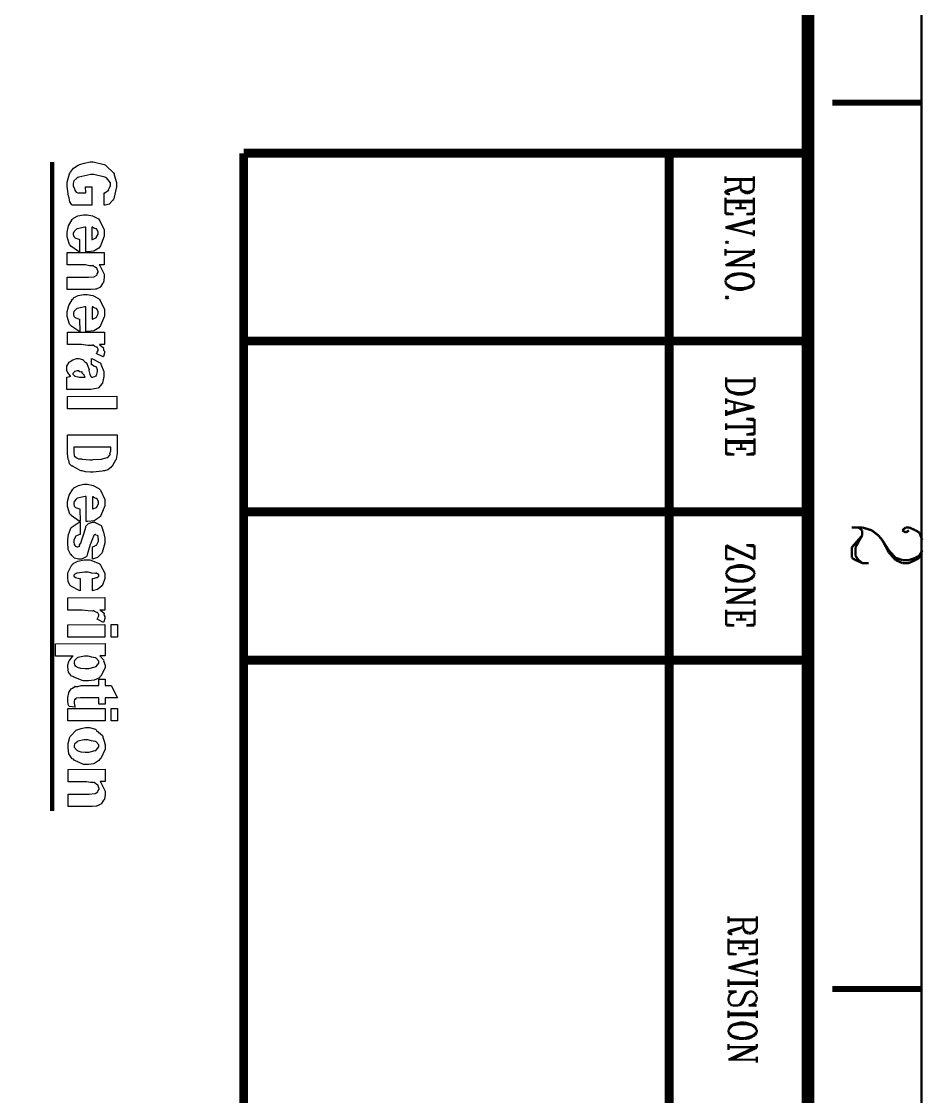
# Model space of a CAD drawing. Extents: x 0.1 to 11.6, y 0.3 to 16.2.
# Drawn here: x 9.55 to 11.577, y 2.057 to 4.471 of the extents above; entities that cross this region are included whole.
import ezdxf

# ---------------------------------------------------------------- set-up
doc = ezdxf.new("R2010")
doc.units = 0
doc.header["$MEASUREMENT"] = 0

msp = doc.modelspace()

# ---------------------------------------------------------------- linework, layer by layer
at = {"color": 0, "const_width": 0.005208}
msp.add_lwpolyline([(0.155003, 16.22), (11.57, 16.22), (11.57, 0.310004), (0.155003, 0.310004), (0.155003, 16.22)], close=True, dxfattribs=at)
at = {"color": 0}
for points, const_width in [([(11.315, 16.02), (11.315, 0.516656)], 0.028333), ([(11.37, 4.28836), (11.57, 4.28836)], 0.013333), ([(11.315, 4.17503), (10.0483, 4.17503)], 0.02), ([(10.0483, 0.518338), (10.0483, 4.17503)], 0.02), ([(11.0033, 0.516656), (11.0033, 4.17503)], 0.02), ([(9.61833, 4.155), (9.61833, 2.69835)], 0.01), ([(11.13, 4.12332), (11.13, 4.10835)], 0.005208), ([(11.1934, 4.11664), (11.13, 4.11664)], 0.005208), ([(11.1934, 4.11501), (11.13, 4.11501)], 0.005208), ([(11.1634, 4.10335), (11.16, 4.09831)], 0.005208), ([(11.1634, 4.09668), (11.1634, 4.11501)], 0.005208), ([(11.1934, 4.12332), (11.1934, 4.09668)], 0.005208), ([(11.1334, 4.09169), (11.13, 4.09)], 0.005208), ([(11.13, 4.09), (11.13, 4.08501)], 0.005208), ([(11.13, 4.08501), (11.1367, 4.08333)], 0.005208), ([(11.155, 4.09668), (11.1334, 4.09169)], 0.005208), ([(11.1367, 4.09), (11.1334, 4.08832)], 0.005208), ([(11.1334, 4.08832), (11.1334, 4.08501)], 0.005208), ([(11.1334, 4.08501), (11.1367, 4.08333)], 0.005208), ([(11.1583, 4.09668), (11.1367, 4.09)], 0.005208), ([(11.1367, 4.08333), (11.14, 4.08333)], 0.005208), ([(11.16, 4.09831), (11.155, 4.09668)], 0.005208), ([(11.16, 4.09831), (11.1583, 4.09668)], 0.005208), ([(11.1667, 4.09), (11.1634, 4.09668)], 0.005208), ([(11.1667, 4.09169), (11.1634, 4.09668)], 0.005208), ([(11.17, 4.09), (11.1667, 4.09169)], 0.005208), ([(11.17, 4.08832), (11.1667, 4.09)], 0.005208), ([(11.1767, 4.08832), (11.17, 4.09)], 0.005208), ([(11.1767, 4.08501), (11.17, 4.08832)], 0.005208), ([(11.1816, 4.08832), (11.1767, 4.08832)], 0.005208), ([(11.1816, 4.08501), (11.1767, 4.08501)], 0.005208), ([(11.1883, 4.09), (11.1816, 4.08832)], 0.005208), ([(11.1883, 4.08832), (11.1816, 4.08501)], 0.005208), ([(11.1917, 4.09169), (11.1883, 4.09)], 0.005208), ([(11.1917, 4.09), (11.1883, 4.08832)], 0.005208), ([(11.1934, 4.09668), (11.1917, 4.09)], 0.005208), ([(11.1934, 4.09668), (11.1917, 4.09169)], 0.005208), ([(11.13, 4.07497), (11.13, 4.03836)], 0.005208), ([(11.1934, 4.06836), (11.13, 4.06836)], 0.005208), ([(11.1934, 4.065), (11.13, 4.065)], 0.005208), ([(11.1634, 4.065), (11.1634, 4.05165)], 0.005208), ([(11.1934, 4.07497), (11.1934, 4.03836)], 0.005208), ([(11.1483, 4.03836), (11.13, 4.03999)], 0.005208), ([(11.13, 4.03836), (11.1483, 4.03836)], 0.005208), ([(11.1767, 4.05165), (11.1517, 4.05165)], 0.005208), ([(11.1767, 4.03836), (11.1934, 4.03999)], 0.005208), ([(11.1934, 4.03836), (11.1767, 4.03836)], 0.005208), ([(11.1934, 4.03), (11.1934, 4.01497)], 0.005208), ([(11.1934, 4.02501), (11.13, 4.00836)], 0.005208), ([(11.1934, 3.99333), (11.13, 4.00836)], 0.005208), ([(11.1934, 4.02165), (11.14, 4.00836)], 0.005208), ([(11.1934, 4.00168), (11.1934, 3.98833)], 0.005208), ([(11.1334, 3.97667), (11.13, 3.97499)], 0.005208), ([(11.13, 3.97499), (11.1334, 3.97331)], 0.005208), ([(11.13, 3.96001), (11.13, 3.94499)], 0.005208), ([(11.1367, 3.97499), (11.1334, 3.97667)], 0.005208), ([(11.1334, 3.97331), (11.1367, 3.97499)], 0.005208), ([(11.1934, 3.96001), (11.1934, 3.94997)], 0.005208), ([(11.1934, 3.95335), (11.13, 3.95335)], 0.005208), ([(11.1883, 3.94997), (11.13, 3.92333)], 0.005208), ([(11.1934, 3.94997), (11.1367, 3.92333)], 0.005208), ([(11.1934, 3.92333), (11.13, 3.92333)], 0.005208), ([(11.1934, 3.93001), (11.1934, 3.91667)], 0.005208), ([(11.1334, 3.89665), (11.13, 3.88997)], 0.005208), ([(11.1334, 3.89333), (11.13, 3.88997)], 0.005208), ([(11.13, 3.88997), (11.13, 3.88499)], 0.005208), ([(11.13, 3.88499), (11.1334, 3.87831)], 0.005208), ([(11.13, 3.88499), (11.1334, 3.87999)], 0.005208), ([(11.14, 3.90001), (11.1334, 3.89665)], 0.005208), ([(11.14, 3.89833), (11.1334, 3.89333)], 0.005208), ([(11.145, 3.90332), (11.14, 3.90001)], 0.005208), ([(11.145, 3.90001), (11.14, 3.89833)], 0.005208), ([(11.1583, 3.905), (11.145, 3.90332)], 0.005208), ([(11.1583, 3.90332), (11.145, 3.90001)], 0.005208), ([(11.1667, 3.905), (11.1583, 3.905)], 0.005208), ([(11.1667, 3.90332), (11.1583, 3.90332)], 0.005208), ([(11.1783, 3.90332), (11.1667, 3.905)], 0.005208), ([(11.1783, 3.90001), (11.1667, 3.90332)], 0.005208), ([(11.185, 3.90001), (11.1783, 3.90332)], 0.005208), ([(11.185, 3.89833), (11.1783, 3.90001)], 0.005208), ([(11.1917, 3.89665), (11.185, 3.90001)], 0.005208), ([(11.1917, 3.89333), (11.185, 3.89833)], 0.005208), ([(11.1934, 3.88997), (11.1917, 3.89665)], 0.005208), ([(11.1934, 3.88997), (11.1917, 3.89333)], 0.005208), ([(11.1917, 3.87831), (11.1934, 3.88499)], 0.005208), ([(11.1917, 3.87999), (11.1934, 3.88499)], 0.005208), ([(11.1934, 3.88499), (11.1934, 3.88997)], 0.005208), ([(11.1334, 3.87999), (11.14, 3.87668)], 0.005208), ([(11.1334, 3.87831), (11.14, 3.87332)], 0.005208), ([(11.14, 3.87668), (11.145, 3.87332)], 0.005208), ([(11.14, 3.87332), (11.145, 3.87169)], 0.005208), ([(11.145, 3.87332), (11.1583, 3.87169)], 0.005208), ([(11.145, 3.87169), (11.1583, 3.86833)], 0.005208), ([(11.1583, 3.87169), (11.1667, 3.87169)], 0.005208), ([(11.1583, 3.86833), (11.1667, 3.86833)], 0.005208), ([(11.1667, 3.87169), (11.1783, 3.87332)], 0.005208), ([(11.1667, 3.86833), (11.1783, 3.87169)], 0.005208), ([(11.1783, 3.87332), (11.185, 3.87668)], 0.005208), ([(11.1783, 3.87169), (11.185, 3.87332)], 0.005208), ([(11.185, 3.87668), (11.1917, 3.87999)], 0.005208), ([(11.185, 3.87332), (11.1917, 3.87831)], 0.005208), ([(11.1334, 3.85335), (11.13, 3.85167)], 0.005208), ([(11.13, 3.85167), (11.1334, 3.84831)], 0.005208), ([(11.1367, 3.85167), (11.1334, 3.85335)], 0.005208), ([(11.1334, 3.84831), (11.1367, 3.85167)], 0.005208), ([(11.315, 3.75331), (10.0533, 3.75331)], 0.02), ([(11.1317, 3.65001), (11.1317, 3.67165)], 0.005208), ([(11.195, 3.67165), (11.195, 3.65001)], 0.005208), ([(11.195, 3.66499), (11.1317, 3.66499)], 0.005208), ([(11.195, 3.66336), (11.1317, 3.66336)], 0.005208), ([(11.135, 3.64333), (11.1317, 3.65001)], 0.005208), ([(11.135, 3.64501), (11.1317, 3.65001)], 0.005208), ([(11.14, 3.63997), (11.135, 3.64501)], 0.005208), ([(11.14, 3.63835), (11.135, 3.64333)], 0.005208), ([(11.1917, 3.64501), (11.185, 3.63997)], 0.005208), ([(11.1917, 3.64333), (11.185, 3.63835)], 0.005208), ([(11.195, 3.65001), (11.1917, 3.64333)], 0.005208), ([(11.195, 3.65001), (11.1917, 3.64501)], 0.005208), ([(11.1317, 3.625), (11.1317, 3.61165)], 0.005208), ([(11.195, 3.60499), (11.1317, 3.62001)], 0.005208), ([(11.1467, 3.63835), (11.14, 3.63997)], 0.005208), ([(11.1467, 3.63667), (11.14, 3.63835)], 0.005208), ([(11.155, 3.63667), (11.1467, 3.63835)], 0.005208), ([(11.155, 3.63336), (11.1467, 3.63667)], 0.005208), ([(11.17, 3.63667), (11.155, 3.63667)], 0.005208), ([(11.17, 3.63336), (11.155, 3.63336)], 0.005208), ([(11.18, 3.63835), (11.17, 3.63667)], 0.005208), ([(11.18, 3.63667), (11.17, 3.63336)], 0.005208), ([(11.185, 3.63997), (11.18, 3.63835)], 0.005208), ([(11.185, 3.63835), (11.18, 3.63667)], 0.005208), ([(11.195, 3.60499), (11.1317, 3.58832)], 0.005208), ([(11.185, 3.60499), (11.1317, 3.59169)], 0.005208), ([(11.1317, 3.59831), (11.1317, 3.58501)], 0.005208), ([(11.15, 3.61664), (11.15, 3.595)], 0.005208), ([(11.195, 3.57497), (11.1767, 3.57835)], 0.005208), ([(11.1767, 3.57835), (11.195, 3.57835)], 0.005208), ([(11.195, 3.57835), (11.195, 3.54335)], 0.005208), ([(11.1317, 3.56836), (11.1317, 3.55333)], 0.005208), ([(11.195, 3.56168), (11.1317, 3.56168)], 0.005208), ([(11.195, 3.56), (11.1317, 3.56)], 0.005208), ([(11.1767, 3.54335), (11.195, 3.54665)], 0.005208), ([(11.1317, 3.535), (11.1317, 3.49832)], 0.005208), ([(11.195, 3.52832), (11.1317, 3.52832)], 0.005208), ([(11.195, 3.52501), (11.1317, 3.52501)], 0.005208), ([(11.165, 3.52501), (11.165, 3.51167)], 0.005208), ([(11.195, 3.54335), (11.1767, 3.54335)], 0.005208), ([(11.195, 3.535), (11.195, 3.49832)], 0.005208), ([(11.15, 3.49832), (11.1317, 3.50168)], 0.005208), ([(11.1317, 3.49832), (11.15, 3.49832)], 0.005208), ([(11.1767, 3.51167), (11.1533, 3.51167)], 0.005208), ([(11.1767, 3.49832), (11.195, 3.50168)], 0.005208), ([(11.195, 3.49832), (11.1767, 3.49832)], 0.005208), ([(11.315, 3.37001), (10.0483, 3.37001)], 0.02), ([(11.4367, 3.33501), (11.4134, 3.33501)], 0.005208), ([(11.4283, 3.33501), (11.4367, 3.32835)], 0.005208), ([(11.4583, 3.32835), (11.4367, 3.33501)], 0.005208), ([(11.4367, 3.32835), (11.4367, 3.31668)], 0.005208), ([(11.4733, 3.31668), (11.4583, 3.32835)], 0.005208), ([(11.5267, 3.32835), (11.535, 3.33501)], 0.005208), ([(11.535, 3.32335), (11.5267, 3.32835)], 0.005208), ([(11.535, 3.33501), (11.5417, 3.33501)], 0.005208), ([(11.5417, 3.32835), (11.535, 3.32335)], 0.005208), ([(11.5417, 3.33501), (11.5566, 3.32835)], 0.005208), ([(11.5566, 3.32835), (11.565, 3.32335)], 0.005208), ([(11.4367, 3.31668), (11.4134, 3.28999)], 0.005208), ([(11.4367, 3.31668), (11.4217, 3.28999)], 0.005208), ([(11.4817, 3.30664), (11.4733, 3.31668)], 0.005208), ([(11.4967, 3.27832), (11.4817, 3.30664)], 0.005208), ([(11.4967, 3.28331), (11.4817, 3.30664)], 0.005208), ([(11.565, 3.32335), (11.5717, 3.30664)], 0.005208), ([(11.195, 3.26497), (11.1317, 3.29497)], 0.005208), ([(11.1317, 3.29497), (11.1317, 3.26335)], 0.005208), ([(11.195, 3.26335), (11.1317, 3.29167)], 0.005208), ([(11.195, 3.29167), (11.1767, 3.29497)], 0.005208), ([(11.1767, 3.29497), (11.195, 3.29497)], 0.005208), ([(11.195, 3.29497), (11.195, 3.26335)], 0.005208), ([(11.4134, 3.28999), (11.4134, 3.26665)], 0.005208), ([(11.4217, 3.28999), (11.4217, 3.27165)], 0.005208), ([(11.5117, 3.26665), (11.4967, 3.28331)], 0.005208), ([(11.5717, 3.28331), (11.565, 3.26665)], 0.005208), ([(11.5717, 3.28331), (11.565, 3.27165)], 0.005208), ([(11.15, 3.26335), (11.1317, 3.26497)], 0.005208), ([(11.1317, 3.26335), (11.15, 3.26335)], 0.005208), ([(11.4134, 3.26665), (11.4217, 3.26167)], 0.005208), ([(11.4217, 3.27165), (11.4283, 3.26167)], 0.005208), ([(11.4217, 3.26167), (11.4367, 3.25499)], 0.005208), ([(11.4283, 3.26167), (11.4367, 3.25499)], 0.005208), ([(11.5117, 3.26167), (11.4967, 3.27832)], 0.005208), ([(11.5267, 3.26167), (11.5117, 3.26665)], 0.005208), ([(11.5267, 3.25499), (11.5117, 3.26167)], 0.005208), ([(11.5417, 3.26167), (11.5267, 3.26167)], 0.005208), ([(11.5566, 3.26665), (11.5417, 3.26167)], 0.005208), ([(11.5566, 3.26167), (11.5417, 3.25499)], 0.005208), ([(11.565, 3.27165), (11.5566, 3.26665)], 0.005208), ([(11.565, 3.26665), (11.5566, 3.26167)], 0.005208), ([(11.135, 3.24001), (11.1317, 3.23335)], 0.005208), ([(11.135, 3.23833), (11.1317, 3.23335)], 0.005208), ([(11.1317, 3.23335), (11.1317, 3.22999)], 0.005208), ([(11.14, 3.24501), (11.135, 3.24001)], 0.005208), ([(11.14, 3.24333), (11.135, 3.23833)], 0.005208), ([(11.1467, 3.24669), (11.14, 3.24501)], 0.005208), ([(11.1467, 3.24501), (11.14, 3.24333)], 0.005208), ([(11.1583, 3.25), (11.1467, 3.24669)], 0.005208), ([(11.1583, 3.24669), (11.1467, 3.24501)], 0.005208), ([(11.1683, 3.25), (11.1583, 3.25)], 0.005208), ([(11.1683, 3.24669), (11.1583, 3.24669)], 0.005208), ([(11.18, 3.24669), (11.1683, 3.25)], 0.005208), ([(11.18, 3.24501), (11.1683, 3.24669)], 0.005208), ([(11.185, 3.24501), (11.18, 3.24669)], 0.005208), ([(11.185, 3.24333), (11.18, 3.24501)], 0.005208), ([(11.1917, 3.24001), (11.185, 3.24501)], 0.005208), ([(11.1917, 3.23833), (11.185, 3.24333)], 0.005208), ([(11.195, 3.23335), (11.1917, 3.24001)], 0.005208), ([(11.195, 3.23335), (11.1917, 3.23833)], 0.005208), ([(11.195, 3.22999), (11.195, 3.23335)], 0.005208), ([(11.4367, 3.25499), (11.4517, 3.25499)], 0.005208), ([(11.5417, 3.25499), (11.5267, 3.25499)], 0.005208), ([(11.1317, 3.22999), (11.135, 3.22168)], 0.005208), ([(11.1317, 3.22999), (11.135, 3.22499)], 0.005208), ([(11.135, 3.22499), (11.14, 3.22)], 0.005208), ([(11.135, 3.22168), (11.14, 3.21832)], 0.005208), ([(11.14, 3.22), (11.1467, 3.21832)], 0.005208), ([(11.14, 3.21832), (11.1467, 3.215)], 0.005208), ([(11.1467, 3.21832), (11.1583, 3.215)], 0.005208), ([(11.1467, 3.215), (11.1583, 3.21332)], 0.005208), ([(11.1583, 3.215), (11.1683, 3.215)], 0.005208), ([(11.1583, 3.21332), (11.1683, 3.21332)], 0.005208), ([(11.1683, 3.215), (11.18, 3.21832)], 0.005208), ([(11.1683, 3.21332), (11.18, 3.215)], 0.005208), ([(11.18, 3.21832), (11.185, 3.22)], 0.005208), ([(11.18, 3.215), (11.185, 3.21832)], 0.005208), ([(11.185, 3.22), (11.1917, 3.22499)], 0.005208), ([(11.185, 3.21832), (11.1917, 3.22168)], 0.005208), ([(11.1917, 3.22168), (11.195, 3.22999)], 0.005208), ([(11.1917, 3.22499), (11.195, 3.22999)], 0.005208), ([(11.1317, 3.20167), (11.1317, 3.18832)], 0.005208), ([(11.195, 3.19499), (11.1317, 3.19499)], 0.005208), ([(11.1883, 3.19336), (11.1317, 3.16667)], 0.005208), ([(11.195, 3.19336), (11.1367, 3.16667)], 0.005208), ([(11.195, 3.20167), (11.195, 3.19336)], 0.005208), ([(11.195, 3.16667), (11.1317, 3.16667)], 0.005208), ([(11.195, 3.17333), (11.195, 3.16)], 0.005208), ([(11.1317, 3.15001), (11.1317, 3.11501)], 0.005208), ([(11.195, 3.14333), (11.1317, 3.14333)], 0.005208), ([(11.195, 3.14165), (11.1317, 3.14165)], 0.005208), ([(11.165, 3.14165), (11.165, 3.12831)], 0.005208), ([(11.195, 3.15001), (11.195, 3.11501)], 0.005208), ([(11.15, 3.11501), (11.1317, 3.11664)], 0.005208), ([(11.1317, 3.11501), (11.15, 3.11501)], 0.005208), ([(11.1767, 3.12831), (11.1533, 3.12831)], 0.005208), ([(11.1767, 3.11501), (11.195, 3.11664)], 0.005208), ([(11.195, 3.11501), (11.1767, 3.11501)], 0.005208), ([(11.315, 3.03668), (10.0483, 3.03668)], 0.02), ([(11.1367, 2.46164), (11.1367, 2.44667)], 0.005208), ([(11.2, 2.46164), (11.2, 2.435)], 0.005208), ([(11.2, 2.45503), (11.1367, 2.45503)], 0.005208), ([(11.2, 2.45335), (11.1367, 2.45335)], 0.005208), ([(11.16, 2.435), (11.14, 2.43001)], 0.005208), ([(11.1634, 2.435), (11.1433, 2.42833)], 0.005208), ([(11.1667, 2.43668), (11.16, 2.435)], 0.005208), ([(11.1667, 2.43668), (11.1634, 2.435)], 0.005208), ([(11.17, 2.44168), (11.1667, 2.43668)], 0.005208), ([(11.17, 2.435), (11.17, 2.45335)], 0.005208), ([(11.1733, 2.42833), (11.17, 2.435)], 0.005208), ([(11.1733, 2.43001), (11.17, 2.435)], 0.005208), ([(11.2, 2.435), (11.1967, 2.42833)], 0.005208), ([(11.2, 2.435), (11.1967, 2.43001)], 0.005208), ([(11.14, 2.43001), (11.1367, 2.42833)], 0.005208), ([(11.1367, 2.42833), (11.1367, 2.42333)], 0.005208), ([(11.1367, 2.42333), (11.1433, 2.42165)], 0.005208), ([(11.1367, 2.41168), (11.1367, 2.37668)], 0.005208), ([(11.1433, 2.42833), (11.14, 2.42503)], 0.005208), ([(11.14, 2.42503), (11.14, 2.42333)], 0.005208), ([(11.14, 2.42333), (11.1433, 2.42165)], 0.005208), ([(11.1433, 2.42165), (11.145, 2.42165)], 0.005208), ([(11.175, 2.42833), (11.1733, 2.43001)], 0.005208), ([(11.175, 2.42503), (11.1733, 2.42833)], 0.005208), ([(11.1816, 2.42503), (11.175, 2.42833)], 0.005208), ([(11.1816, 2.42333), (11.175, 2.42503)], 0.005208), ([(11.1883, 2.42503), (11.1816, 2.42503)], 0.005208), ([(11.1883, 2.42333), (11.1816, 2.42333)], 0.005208), ([(11.1934, 2.42833), (11.1883, 2.42503)], 0.005208), ([(11.1934, 2.42503), (11.1883, 2.42333)], 0.005208), ([(11.1967, 2.43001), (11.1934, 2.42833)], 0.005208), ([(11.1967, 2.42833), (11.1934, 2.42503)], 0.005208), ([(11.2, 2.41168), (11.2, 2.37668)], 0.005208), ([(11.2, 2.405), (11.1367, 2.405)], 0.005208), ([(11.2, 2.40332), (11.1367, 2.40332)], 0.005208), ([(11.1816, 2.38997), (11.1583, 2.38997)], 0.005208), ([(11.17, 2.40332), (11.17, 2.38997)], 0.005208), ([(11.155, 2.37668), (11.1367, 2.37831)], 0.005208), ([(11.1367, 2.37668), (11.155, 2.37668)], 0.005208), ([(11.2, 2.36333), (11.1367, 2.34668)], 0.005208), ([(11.1816, 2.37668), (11.2, 2.37831)], 0.005208), ([(11.2, 2.37668), (11.1816, 2.37668)], 0.005208), ([(11.2, 2.36664), (11.2, 2.35335)], 0.005208), ([(11.2, 2.33165), (11.1367, 2.34668)], 0.005208), ([(11.2, 2.36003), (11.145, 2.34668)], 0.005208), ([(11.2, 2.34), (11.2, 2.32667)], 0.005208), ([(11.1367, 2.31999), (11.1367, 2.30333)], 0.005208), ([(11.2, 2.31999), (11.2, 2.30333)], 0.005208), ([(11.2, 2.31332), (11.1367, 2.31332)], 0.005208), ([(11.2, 2.31), (11.1367, 2.31)], 0.005208), ([(11.155, 2.29335), (11.1367, 2.29335)], 0.005208), ([(11.1367, 2.29335), (11.145, 2.28999)], 0.005208), ([(11.145, 2.28999), (11.155, 2.29335)], 0.005208), ([(11.185, 2.29335), (11.1783, 2.28999)], 0.005208), ([(11.185, 2.29335), (11.1783, 2.28836)], 0.005208), ([(11.19, 2.29335), (11.185, 2.29335)], 0.005208), ([(11.1967, 2.28836), (11.19, 2.29335)], 0.005208), ([(11.37, 2.29833), (11.57, 2.29833)], 0.013333), ([(11.1367, 2.27832), (11.14, 2.28668)], 0.005208), ([(11.1367, 2.27165), (11.1367, 2.27832)], 0.005208), ([(11.14, 2.26497), (11.1367, 2.27165)], 0.005208), ([(11.14, 2.28668), (11.145, 2.28999)], 0.005208), ([(11.1667, 2.27001), (11.1634, 2.26497)], 0.005208), ([(11.1733, 2.28331), (11.1667, 2.27001)], 0.005208), ([(11.17, 2.27001), (11.1667, 2.26497)], 0.005208), ([(11.175, 2.28331), (11.17, 2.27001)], 0.005208), ([(11.175, 2.28836), (11.1733, 2.28331)], 0.005208), ([(11.1783, 2.28999), (11.175, 2.28836)], 0.005208), ([(11.1783, 2.28836), (11.175, 2.28331)], 0.005208), ([(11.19, 2.26335), (11.1967, 2.26833)], 0.005208), ([(11.2, 2.28168), (11.1967, 2.28836)], 0.005208), ([(11.1967, 2.26833), (11.2, 2.27501)], 0.005208), ([(11.2, 2.27501), (11.2, 2.28168)], 0.005208), ([(11.1367, 2.25), (11.1367, 2.23335)], 0.005208), ([(11.2, 2.24333), (11.1367, 2.24333)], 0.005208), ([(11.145, 2.26167), (11.14, 2.26497)], 0.005208), ([(11.1583, 2.26167), (11.145, 2.26167)], 0.005208), ([(11.1634, 2.26497), (11.1583, 2.26167)], 0.005208), ([(11.1634, 2.26335), (11.1583, 2.26167)], 0.005208), ([(11.1667, 2.26497), (11.1634, 2.26335)], 0.005208), ([(11.1816, 2.26167), (11.19, 2.26335)], 0.005208), ([(11.2, 2.26167), (11.1816, 2.26167)], 0.005208), ([(11.19, 2.26335), (11.2, 2.26167)], 0.005208), ([(11.2, 2.25), (11.2, 2.23335)], 0.005208), ([(11.2, 2.24001), (11.1367, 2.24001)], 0.005208), ([(11.145, 2.21832), (11.14, 2.21332)], 0.005208), ([(11.1517, 2.22), (11.145, 2.21832)], 0.005208), ([(11.1517, 2.21832), (11.145, 2.21669)], 0.005208), ([(11.1634, 2.22331), (11.1517, 2.22)], 0.005208), ([(11.1634, 2.22), (11.1517, 2.21832)], 0.005208), ([(11.1733, 2.22331), (11.1634, 2.22331)], 0.005208), ([(11.1733, 2.22), (11.1634, 2.22)], 0.005208), ([(11.185, 2.22), (11.1733, 2.22331)], 0.005208), ([(11.185, 2.21832), (11.1733, 2.22)], 0.005208), ([(11.19, 2.21832), (11.185, 2.22)], 0.005208), ([(11.19, 2.21669), (11.185, 2.21832)], 0.005208), ([(11.1967, 2.21332), (11.19, 2.21832)], 0.005208), ([(11.14, 2.21332), (11.1367, 2.20665)], 0.005208), ([(11.14, 2.21164), (11.1367, 2.20665)], 0.005208), ([(11.1367, 2.20665), (11.1367, 2.20167)], 0.005208), ([(11.1367, 2.20167), (11.14, 2.19499)], 0.005208), ([(11.1367, 2.20167), (11.14, 2.19835)], 0.005208), ([(11.145, 2.21669), (11.14, 2.21164)], 0.005208), ([(11.14, 2.19835), (11.145, 2.19331)], 0.005208), ([(11.14, 2.19499), (11.145, 2.19168)], 0.005208), ([(11.1967, 2.21164), (11.19, 2.21669)], 0.005208), ([(11.19, 2.19331), (11.1967, 2.19835)], 0.005208), ([(11.19, 2.19168), (11.1967, 2.19499)], 0.005208), ([(11.2, 2.20665), (11.1967, 2.21332)], 0.005208), ([(11.2, 2.20665), (11.1967, 2.21164)], 0.005208), ([(11.1967, 2.19499), (11.2, 2.20167)], 0.005208), ([(11.1967, 2.19835), (11.2, 2.20167)], 0.005208), ([(11.2, 2.20167), (11.2, 2.20665)], 0.005208), ([(11.1367, 2.17503), (11.1367, 2.16168)], 0.005208), ([(11.145, 2.19331), (11.1517, 2.19168)], 0.005208), ([(11.145, 2.19168), (11.1517, 2.18832)], 0.005208), ([(11.1517, 2.19168), (11.1634, 2.18832)], 0.005208), ([(11.1517, 2.18832), (11.1634, 2.18668)], 0.005208), ([(11.1634, 2.18832), (11.1733, 2.18832)], 0.005208), ([(11.1634, 2.18668), (11.1733, 2.18668)], 0.005208), ([(11.1733, 2.18832), (11.185, 2.19168)], 0.005208), ([(11.1733, 2.18668), (11.185, 2.18832)], 0.005208), ([(11.185, 2.19168), (11.19, 2.19331)], 0.005208), ([(11.185, 2.18832), (11.19, 2.19168)], 0.005208), ([(11.2, 2.17503), (11.2, 2.16667)], 0.005208), ([(11.2, 2.16835), (11.1367, 2.16835)], 0.005208), ([(11.1934, 2.16667), (11.1367, 2.13997)], 0.005208), ([(11.2, 2.16667), (11.1433, 2.13997)], 0.005208), ([(11.2, 2.14665), (11.2, 2.13336)], 0.005208), ([(11.2, 2.13997), (11.1367, 2.13997)], 0.005208)]:
    msp.add_lwpolyline(points, dxfattribs=dict(at, const_width=const_width))
for points in [[(9.69358, 4.09972), (9.70747, 4.09972), (9.70768, 4.05806), (9.6645, 4.05806), (9.6626, 4.05914), (9.65821, 4.06614), (9.65642, 4.07508), (9.65582, 4.07715), (9.65483, 4.07883), (9.65192, 4.10043), (9.65192, 4.10254), (9.65192, 4.10965), (9.65767, 4.12896), (9.65886, 4.13097), (9.65944, 4.13271), (9.66656, 4.14122), (9.67686, 4.14822), (9.67904, 4.14919), (9.68012, 4.14958), (9.69119, 4.15283), (9.70372, 4.15528), (9.7079, 4.15528), (9.71061, 4.15533), (9.73546, 4.14974), (9.73763, 4.14854), (9.73958, 4.14681), (9.7564, 4.13058), (9.7576, 4.12836), (9.75776, 4.12663), (9.76303, 4.10906), (9.76303, 4.10319), (9.76303, 4.09961), (9.75706, 4.07368), (9.75586, 4.07172), (9.75407, 4.06863), (9.74621, 4.06071), (9.73763, 4.05854), (9.73546, 4.05826), (9.73546, 4.08604), (9.73649, 4.08632), (9.74485, 4.09179), (9.74544, 4.09256), (9.74517, 4.09283), (9.7469, 4.09706), (9.74914, 4.10249), (9.74914, 4.10428), (9.74914, 4.10835), (9.74061, 4.11968), (9.73893, 4.12056), (9.73693, 4.12088), (9.71208, 4.12728), (9.70876, 4.1275), (9.70508, 4.12722), (9.67822, 4.12125), (9.67643, 4.12033), (9.67383, 4.11893), (9.6671, 4.1129), (9.66581, 4.10678), (9.66581, 4.10471), (9.66581, 4.102), (9.66851, 4.09483), (9.66906, 4.09386), (9.66932, 4.09229), (9.67236, 4.08783), (9.67632, 4.08615), (9.67708, 4.08583), (9.69379, 4.08583), (9.69358, 4.09972)], [(9.67985, 3.98144), (9.68007, 3.95367), (9.67774, 3.95443), (9.66043, 3.96658), (9.65924, 3.96821), (9.65744, 3.96983), (9.65207, 3.98736), (9.65207, 3.99317), (9.65207, 3.99794), (9.65549, 4.01221), (9.66346, 4.02621), (9.66575, 4.0281), (9.66639, 4.02919), (9.67626, 4.03418), (9.68886, 4.037), (9.69308, 4.037), (9.6971, 4.037), (9.70915, 4.03418), (9.72228, 4.02746), (9.72413, 4.0255), (9.72575, 4.02339), (9.7354, 4.00304), (9.7354, 3.99621), (9.7354, 3.98839), (9.72689, 3.9669), (9.72521, 3.96496), (9.72319, 3.96213), (9.71192, 3.95503), (9.69749, 3.95367), (9.69396, 3.95367), (9.69374, 4.00922), (9.69151, 4.00922), (9.67432, 4.00543), (9.67313, 4.00467), (9.67144, 4.00325), (9.66683, 3.99849), (9.66596, 3.99485), (9.66596, 3.9936), (9.66596, 3.99219), (9.66678, 3.98796), (9.66868, 3.98654), (9.66922, 3.986), (9.66949, 3.98514), (9.6786, 3.98172), (9.67985, 3.98144)], [(9.70762, 3.98144), (9.70871, 3.98156), (9.71724, 3.98514), (9.71783, 3.98579), (9.71756, 3.98611), (9.72151, 3.99306), (9.72151, 3.99533), (9.72151, 3.99778), (9.71843, 4.00444), (9.71783, 4.0051), (9.71647, 4.00499), (9.71213, 4.00678), (9.70871, 4.00885), (9.70762, 4.00879), (9.70762, 3.98144)], [(9.65246, 3.86871), (9.65224, 3.89649), (9.69542, 3.89649), (9.69982, 3.89649), (9.71235, 3.89757), (9.713, 3.89779), (9.71322, 3.89789), (9.71892, 3.90147), (9.71929, 3.90192), (9.71929, 3.90192), (9.71962, 3.90435), (9.72168, 3.90761), (9.72168, 3.90864), (9.72168, 3.90864), (9.71897, 3.91689), (9.71843, 3.91754), (9.71713, 3.91758), (9.71343, 3.91997), (9.71083, 3.92274), (9.70996, 3.92296), (9.70888, 3.92214), (9.70221, 3.92242), (9.69353, 3.92426), (9.69065, 3.92426), (9.65224, 3.92426), (9.65224, 3.95204), (9.73557, 3.95226), (9.73557, 3.92449), (9.72385, 3.92447), (9.72558, 3.92269), (9.73557, 3.90338), (9.73557, 3.89692), (9.73557, 3.89572), (9.73361, 3.88471), (9.73318, 3.88368), (9.73178, 3.8826), (9.72732, 3.87511), (9.72667, 3.87457), (9.72558, 3.87354), (9.71843, 3.87022), (9.71756, 3.87001), (9.71588, 3.86968), (9.70622, 3.86871), (9.70301, 3.86871), (9.65246, 3.86871)], [(9.68018, 3.80246), (9.68039, 3.77468), (9.67806, 3.77544), (9.66075, 3.7876), (9.65956, 3.78922), (9.65776, 3.79085), (9.6524, 3.80838), (9.6524, 3.81418), (9.6524, 3.81896), (9.65582, 3.83322), (9.66379, 3.84722), (9.66607, 3.84912), (9.66672, 3.85021), (9.6766, 3.85519), (9.68918, 3.85801), (9.69342, 3.85801), (9.69743, 3.85801), (9.70947, 3.85519), (9.7226, 3.84847), (9.72444, 3.84651), (9.72607, 3.8444), (9.73574, 3.82406), (9.73574, 3.81722), (9.73574, 3.8094), (9.72721, 3.78792), (9.72553, 3.78597), (9.72353, 3.78315), (9.71224, 3.77604), (9.69781, 3.77468), (9.69428, 3.77468), (9.69407, 3.83024), (9.69185, 3.83024), (9.67464, 3.82644), (9.67344, 3.82568), (9.67176, 3.82428), (9.66715, 3.8195), (9.66629, 3.81586), (9.66629, 3.81461), (9.66629, 3.81321), (9.6671, 3.80897), (9.669, 3.80756), (9.66954, 3.80701), (9.66982, 3.80615), (9.67893, 3.80274), (9.68018, 3.80246)], [(9.70796, 3.80246), (9.70904, 3.80257), (9.71756, 3.80615), (9.71815, 3.80681), (9.71789, 3.80713), (9.72185, 3.81407), (9.72185, 3.81635), (9.72185, 3.81879), (9.71875, 3.82546), (9.71815, 3.82611), (9.71679, 3.82601), (9.71246, 3.82781), (9.70904, 3.82986), (9.70796, 3.82981), (9.70796, 3.80246)], [(9.65256, 3.74528), (9.65256, 3.77306), (9.73589, 3.77328), (9.73589, 3.7455), (9.72461, 3.7455), (9.72569, 3.74479), (9.73389, 3.73828), (9.73415, 3.73768), (9.73361, 3.73693), (9.73389, 3.73318), (9.73589, 3.73058), (9.73589, 3.72965), (9.73589, 3.72667), (9.73351, 3.71869), (9.73307, 3.71772), (9.71853, 3.72467), (9.71838, 3.72478), (9.71978, 3.72825), (9.722, 3.7321), (9.722, 3.73335), (9.722, 3.73497), (9.71962, 3.73942), (9.71918, 3.73985), (9.71799, 3.73964), (9.71403, 3.74115), (9.71061, 3.74376), (9.70942, 3.74397), (9.70811, 3.74317), (9.69835, 3.74343), (9.68451, 3.74528), (9.6799, 3.74528), (9.65256, 3.74528)], [(9.70671, 3.70003), (9.70671, 3.71392), (9.70904, 3.71343), (9.7264, 3.70421), (9.72754, 3.70286), (9.72808, 3.70128), (9.73449, 3.68457), (9.73449, 3.67899), (9.73449, 3.67383), (9.73178, 3.6594), (9.73122, 3.65836), (9.72976, 3.65733), (9.72342, 3.64903), (9.72254, 3.64839), (9.72151, 3.64746), (9.70557, 3.64453), (9.70324, 3.64447), (9.67806, 3.64447), (9.67529, 3.64447), (9.6671, 3.64447), (9.66342, 3.64447), (9.66222, 3.64447), (9.6595, 3.64447), (9.65338, 3.64447), (9.65136, 3.64447), (9.65115, 3.67225), (9.65147, 3.67236), (9.65712, 3.67367), (9.65788, 3.67378), (9.65788, 3.67378), (9.66038, 3.67443), (9.66049, 3.67443), (9.6589, 3.67497), (9.65392, 3.68257), (9.65354, 3.68332), (9.65321, 3.68326), (9.65142, 3.6869), (9.65115, 3.69189), (9.65115, 3.69353), (9.65115, 3.69683), (9.6569, 3.70557), (9.6581, 3.70676), (9.65864, 3.70742), (9.66499, 3.71132), (9.67279, 3.71392), (9.67546, 3.71392), (9.67856, 3.71392), (9.6869, 3.71175), (9.68783, 3.71132), (9.68799, 3.71007), (9.69163, 3.70665), (9.69581, 3.70454), (9.69629, 3.70372), (9.69646, 3.70258), (9.7009, 3.69097), (9.70128, 3.6894), (9.70107, 3.68707), (9.70307, 3.67856), (9.70628, 3.67307), (9.70671, 3.67225), (9.70888, 3.67225), (9.70975, 3.67231), (9.71733, 3.67503), (9.71778, 3.67551), (9.71756, 3.67562), (9.71849, 3.67931), (9.7206, 3.68479), (9.7206, 3.68658), (9.7206, 3.68875), (9.71804, 3.69476), (9.71756, 3.69526), (9.71625, 3.69504), (9.71197, 3.69689), (9.70801, 3.69976), (9.70671, 3.70003)], [(9.69282, 3.67225), (9.69254, 3.67258), (9.68946, 3.67785), (9.68913, 3.67856), (9.68821, 3.67871), (9.68588, 3.68137), (9.68554, 3.68397), (9.68522, 3.68419), (9.6844, 3.68371), (9.68072, 3.68419), (9.6779, 3.68614), (9.67697, 3.68614), (9.67486, 3.68614), (9.66911, 3.6849), (9.66851, 3.68463), (9.66786, 3.68371), (9.66547, 3.68121), (9.66504, 3.68072), (9.66504, 3.6805), (9.66504, 3.67915), (9.66846, 3.67551), (9.66917, 3.67508), (9.66933, 3.67458), (9.676, 3.67279), (9.67676, 3.67269), (9.67676, 3.67269), (9.67964, 3.67231), (9.68608, 3.67225), (9.68826, 3.67225), (9.69282, 3.67225)], [(9.65283, 3.62901), (9.76394, 3.62924), (9.76394, 3.60146), (9.65283, 3.60124), (9.65283, 3.62901)], [(9.76406, 3.54275), (9.76406, 3.50607), (9.76406, 3.50136), (9.76221, 3.48828), (9.76187, 3.48719), (9.76047, 3.48574), (9.7531, 3.47254), (9.7519, 3.47136), (9.75049, 3.46918), (9.74343, 3.46392), (9.73563, 3.46224), (9.73389, 3.46181), (9.73112, 3.46121), (9.71024, 3.45925), (9.70762, 3.45921), (9.704, 3.45919), (9.69319, 3.46001), (9.6856, 3.46175), (9.68397, 3.46224), (9.68164, 3.46235), (9.66564, 3.47146), (9.66444, 3.47287), (9.66293, 3.47271), (9.65776, 3.47732), (9.65588, 3.48551), (9.65533, 3.48699), (9.65474, 3.48813), (9.65294, 3.50065), (9.65294, 3.50478), (9.65294, 3.54254), (9.76406, 3.54275)], [(9.75017, 3.51497), (9.66683, 3.51476), (9.66683, 3.50499), (9.66683, 3.50299), (9.66792, 3.4974), (9.66814, 3.49696), (9.66824, 3.49567), (9.67269, 3.49214), (9.67333, 3.49175), (9.67339, 3.49104), (9.67736, 3.48921), (9.68408, 3.4885), (9.68549, 3.48828), (9.68647, 3.48796), (9.70296, 3.48699), (9.7085, 3.48699), (9.71089, 3.48703), (9.72954, 3.48828), (9.73085, 3.4885), (9.73144, 3.48861), (9.74224, 3.49181), (9.743, 3.49219), (9.74317, 3.49219), (9.74858, 3.49767), (9.74886, 3.49826), (9.74886, 3.49826), (9.74821, 3.50103), (9.75017, 3.50711), (9.75017, 3.50911), (9.75017, 3.51497)], [(9.68093, 3.37625), (9.68115, 3.34847), (9.67882, 3.34924), (9.66151, 3.36139), (9.66032, 3.36301), (9.65853, 3.36464), (9.65315, 3.38217), (9.65315, 3.38797), (9.65315, 3.39274), (9.65657, 3.40701), (9.66456, 3.42101), (9.66683, 3.4229), (9.66749, 3.42399), (9.67736, 3.42899), (9.68994, 3.43181), (9.69417, 3.43181), (9.69819, 3.43181), (9.71024, 3.42899), (9.72336, 3.42225), (9.72521, 3.42031), (9.72683, 3.41818), (9.73649, 3.39785), (9.73649, 3.391), (9.73649, 3.38319), (9.72797, 3.36171), (9.72629, 3.35975), (9.72428, 3.35693), (9.713, 3.34983), (9.69857, 3.34847), (9.69504, 3.34847), (9.69482, 3.40403), (9.6926, 3.40403), (9.6754, 3.40022), (9.67421, 3.39947), (9.67253, 3.39806), (9.66792, 3.39328), (9.66704, 3.38965), (9.66704, 3.3884), (9.66704, 3.38699), (9.66786, 3.38276), (9.66976, 3.38135), (9.67031, 3.38081), (9.67057, 3.37994), (9.67969, 3.37651), (9.68093, 3.37625)], [(9.70871, 3.37625), (9.70979, 3.37636), (9.71832, 3.37993), (9.71892, 3.38058), (9.71864, 3.38092), (9.7226, 3.38786), (9.7226, 3.39014), (9.7226, 3.39258), (9.71951, 3.39925), (9.71892, 3.3999), (9.71756, 3.39979), (9.71322, 3.40158), (9.70979, 3.40365), (9.70871, 3.4036), (9.70871, 3.37625)], [(9.6811, 3.3469), (9.6811, 3.31911), (9.67996, 3.31896), (9.67128, 3.31515), (9.67068, 3.31456), (9.66982, 3.31321), (9.66721, 3.30658), (9.66721, 3.30436), (9.66721, 3.30246), (9.66792, 3.29665), (9.66971, 3.29438), (9.67025, 3.29372), (9.67036, 3.29312), (9.67481, 3.29135), (9.67632, 3.29135), (9.67632, 3.29135), (9.68012, 3.29281), (9.68044, 3.29308), (9.68028, 3.29312), (9.68024, 3.29568), (9.68306, 3.29969), (9.68326, 3.30067), (9.68468, 3.30464), (9.69049, 3.3226), (9.6939, 3.33524), (9.69412, 3.33649), (9.69407, 3.33794), (9.70008, 3.34392), (9.7091, 3.3469), (9.71213, 3.3469), (9.7136, 3.34694), (9.72831, 3.33897), (9.72949, 3.33735), (9.73008, 3.33533), (9.734, 3.32417), (9.73665, 3.31099), (9.73665, 3.30653), (9.73665, 3.29921), (9.73085, 3.27886), (9.72971, 3.27724), (9.72797, 3.27447), (9.72021, 3.26725), (9.71137, 3.26421), (9.7091, 3.26357), (9.70888, 3.29135), (9.70996, 3.29161), (9.71847, 3.29579), (9.71907, 3.29633), (9.71897, 3.29639), (9.72054, 3.29969), (9.72276, 3.30419), (9.72276, 3.30567), (9.72276, 3.30854), (9.72076, 3.31662), (9.72038, 3.31717), (9.71967, 3.31685), (9.7169, 3.31733), (9.7161, 3.31933), (9.71582, 3.31933), (9.71485, 3.31928), (9.71197, 3.31733), (9.71169, 3.31694), (9.7111, 3.31549), (9.70871, 3.30963), (9.70628, 3.30181), (9.70562, 3.29937), (9.70404, 3.29628), (9.69993, 3.28385), (9.697, 3.27306), (9.69607, 3.27072), (9.69504, 3.26893), (9.68408, 3.26357), (9.68044, 3.26357), (9.6774, 3.26357), (9.66846, 3.26617), (9.66265, 3.27208), (9.66135, 3.27376), (9.65935, 3.27462), (9.6544, 3.28521), (9.65332, 3.30078), (9.65332, 3.30414), (9.65332, 3.30783), (9.65511, 3.3189), (9.65944, 3.33128), (9.66069, 3.33301), (9.66135, 3.33479), (9.67893, 3.34635), (9.6811, 3.3469)], [(9.70925, 3.19249), (9.70904, 3.22026), (9.71018, 3.22038), (9.71886, 3.22239), (9.71946, 3.22265), (9.71946, 3.22265), (9.72293, 3.22575), (9.72293, 3.22678), (9.72293, 3.22814), (9.71783, 3.23188), (9.71685, 3.23221), (9.71517, 3.23156), (9.70768, 3.23221), (9.69922, 3.23415), (9.69646, 3.23415), (9.69081, 3.23415), (9.67497, 3.23253), (9.67389, 3.23221), (9.67253, 3.23113), (9.66818, 3.22831), (9.66738, 3.22717), (9.66738, 3.22678), (9.66738, 3.22575), (9.66988, 3.22293), (9.67042, 3.22265), (9.67068, 3.22217), (9.67996, 3.22038), (9.68126, 3.22026), (9.68147, 3.19249), (9.67914, 3.19303), (9.66183, 3.20258), (9.66064, 3.204), (9.65886, 3.20449), (9.65435, 3.21246), (9.65349, 3.22304), (9.65349, 3.22657), (9.65349, 3.23301), (9.66271, 3.25082), (9.66456, 3.25239), (9.66547, 3.25364), (9.67632, 3.25906), (9.69043, 3.26193), (9.69515, 3.26193), (9.70281, 3.26193), (9.7239, 3.25401), (9.72575, 3.25239), (9.72732, 3.25043), (9.73682, 3.23204), (9.73682, 3.22592), (9.73682, 3.22049), (9.73118, 3.20557), (9.73008, 3.20421), (9.72835, 3.20193), (9.7206, 3.19586), (9.71158, 3.19314), (9.70925, 3.19249)], [(9.6536, 3.14925), (9.6536, 3.17703), (9.73693, 3.17725), (9.73693, 3.14947), (9.72564, 3.14947), (9.72672, 3.14876), (9.73492, 3.14225), (9.73519, 3.14165), (9.73465, 3.1409), (9.73492, 3.13715), (9.73693, 3.13456), (9.73693, 3.13363), (9.73693, 3.13064), (9.73454, 3.12267), (9.73411, 3.12169), (9.71957, 3.12864), (9.7194, 3.12875), (9.72081, 3.13222), (9.72304, 3.13607), (9.72304, 3.13732), (9.72304, 3.13894), (9.72065, 3.14339), (9.72021, 3.14382), (9.71903, 3.14361), (9.71506, 3.14513), (9.71164, 3.14774), (9.71044, 3.14794), (9.70915, 3.14714), (9.69937, 3.1474), (9.68554, 3.14925), (9.68093, 3.14925), (9.6536, 3.14925)], [(9.65369, 3.11637), (9.73703, 3.1166), (9.73703, 3.08882), (9.65369, 3.0886), (9.65369, 3.11637)], [(9.75092, 3.1166), (9.76481, 3.1166), (9.76481, 3.08882), (9.75092, 3.08882), (9.75092, 3.1166)], [(9.73714, 3.07411), (9.73714, 3.04633), (9.72542, 3.04633), (9.72624, 3.04574), (9.73383, 3.0376), (9.73432, 3.03657), (9.73383, 3.03515), (9.73714, 3.02582), (9.73714, 3.02268), (9.73714, 3.02007), (9.72831, 3.00147), (9.72651, 2.99989), (9.72439, 2.99756), (9.71306, 2.99175), (9.70036, 2.99056), (9.69612, 2.99056), (9.68837, 2.99056), (9.66694, 2.99854), (9.6651, 3.00011), (9.66228, 3.00092), (9.65528, 3.00956), (9.65381, 3.02106), (9.65381, 3.02333), (9.65381, 3.02626), (9.65597, 3.03418), (9.65642, 3.03504), (9.65662, 3.03569), (9.66422, 3.04514), (9.66531, 3.04611), (9.62603, 3.04611), (9.62603, 3.07389), (9.73714, 3.07411)], [(9.697, 3.04611), (9.69146, 3.04611), (9.67606, 3.04269), (9.67486, 3.04199), (9.67324, 3.04064), (9.66857, 3.03608), (9.66769, 3.03288), (9.66769, 3.03179), (9.66769, 3.03006), (9.66932, 3.02485), (9.67313, 3.02289), (9.67421, 3.02225), (9.67475, 3.02126), (9.68201, 3.01882), (9.69228, 3.01833), (9.69569, 3.01833), (9.7009, 3.01833), (9.71539, 3.02181), (9.71653, 3.02246), (9.71701, 3.02279), (9.72325, 3.02989), (9.72325, 3.03222), (9.72325, 3.03472), (9.71761, 3.04156), (9.71653, 3.04221), (9.71485, 3.04204), (9.70747, 3.04394), (9.6996, 3.04611), (9.697, 3.04611)], [(9.73731, 2.93842), (9.72342, 2.93842), (9.72342, 2.95231), (9.68565, 2.9521), (9.68229, 2.9521), (9.67253, 2.95156), (9.67219, 2.95144), (9.67176, 2.95074), (9.66982, 2.94883), (9.669, 2.94894), (9.66894, 2.94883), (9.66868, 2.9476), (9.66786, 2.94467), (9.66786, 2.94362), (9.66786, 2.94054), (9.66949, 2.93261), (9.66982, 2.93126), (9.65657, 2.933), (9.65653, 2.933), (9.65429, 2.93707), (9.65397, 2.94607), (9.65397, 2.94906), (9.65397, 2.9529), (9.6556, 2.96332), (9.65593, 2.96446), (9.65608, 2.96457), (9.66081, 2.9725), (9.66135, 2.97271), (9.66135, 2.97271), (9.66422, 2.97418), (9.66928, 2.97803), (9.67025, 2.97879), (9.67057, 2.97808), (9.67583, 2.97803), (9.68349, 2.97987), (9.68608, 2.97987), (9.72342, 2.98008), (9.72342, 2.99397), (9.73731, 2.99397), (9.73731, 2.98008), (9.75119, 2.98008), (9.76508, 2.95231), (9.73731, 2.95231), (9.73731, 2.93842)], [(9.65403, 2.92828), (9.73736, 2.9285), (9.73736, 2.90072), (9.65403, 2.9005), (9.65403, 2.92828)], [(9.75125, 2.9285), (9.76514, 2.9285), (9.76514, 2.90072), (9.75125, 2.90072), (9.75125, 2.9285)], [(9.69689, 2.88579), (9.70199, 2.88579), (9.71565, 2.88167), (9.71729, 2.88081), (9.71826, 2.87924), (9.73139, 2.86768), (9.73226, 2.86604), (9.73236, 2.86376), (9.73503, 2.85476), (9.73747, 2.84694), (9.73747, 2.84435), (9.73747, 2.83686), (9.72771, 2.81635), (9.72575, 2.8144), (9.72364, 2.81142), (9.71229, 2.80399), (9.70025, 2.80246), (9.69624, 2.80246), (9.68869, 2.80246), (9.66808, 2.81244), (9.66607, 2.8144), (9.66308, 2.81538), (9.6556, 2.82622), (9.65414, 2.83968), (9.65414, 2.84412), (9.65414, 2.84944), (9.65826, 2.86372), (9.65912, 2.8654), (9.6595, 2.86649), (9.67204, 2.87972), (9.67367, 2.88058), (9.67475, 2.88075), (9.68349, 2.88346), (9.69353, 2.88579), (9.69689, 2.88579)], [(9.69581, 2.85801), (9.69065, 2.85801), (9.67637, 2.85476), (9.67518, 2.85411), (9.67356, 2.85275), (9.66889, 2.84831), (9.66803, 2.84522), (9.66803, 2.84412), (9.66803, 2.84169), (9.67399, 2.83501), (9.67518, 2.83436), (9.67578, 2.83333), (9.68306, 2.83078), (9.69276, 2.83024), (9.69601, 2.83024), (9.70113, 2.83024), (9.71522, 2.83371), (9.71642, 2.83436), (9.71701, 2.83475), (9.72358, 2.84196), (9.72358, 2.84435), (9.72358, 2.84679), (9.71761, 2.85346), (9.71642, 2.85411), (9.71463, 2.85394), (9.70682, 2.85585), (9.69851, 2.85801), (9.69581, 2.85801)], [(9.65451, 2.70844), (9.65429, 2.73622), (9.69749, 2.73622), (9.70187, 2.73622), (9.71442, 2.73731), (9.71506, 2.73753), (9.71528, 2.73762), (9.72097, 2.74121), (9.72136, 2.74164), (9.72136, 2.74164), (9.72168, 2.74408), (9.72374, 2.74735), (9.72374, 2.74837), (9.72374, 2.74837), (9.72103, 2.75663), (9.72049, 2.75726), (9.71918, 2.75732), (9.7155, 2.75971), (9.71289, 2.76247), (9.71203, 2.76269), (9.71094, 2.76189), (9.70426, 2.76215), (9.69558, 2.764), (9.69271, 2.764), (9.65429, 2.764), (9.65429, 2.79178), (9.73763, 2.79199), (9.73763, 2.76422), (9.72592, 2.76421), (9.72765, 2.76243), (9.73763, 2.74311), (9.73763, 2.73665), (9.73763, 2.73546), (9.73568, 2.72444), (9.73525, 2.72342), (9.73383, 2.72233), (9.72939, 2.71485), (9.72874, 2.71431), (9.72765, 2.71328), (9.72049, 2.70996), (9.71961, 2.70975), (9.71793, 2.70942), (9.70828, 2.70844), (9.70508, 2.70844), (9.65451, 2.70844)]]:
    msp.add_lwpolyline(points, close=True, dxfattribs=at)

doc.saveas('drawing.dxf')
